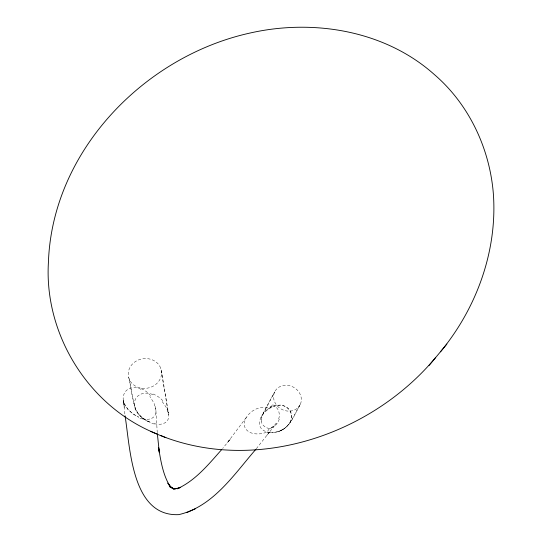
<?xml version="1.0" encoding="UTF-8"?>
<svg xmlns="http://www.w3.org/2000/svg" width="542" height="542" viewBox="0 0 542 542"><rect width="100%" height="100%" fill="white"/><g stroke="black" fill="none" stroke-linecap="round" stroke-linejoin="round"><path stroke-width="0.41" stroke-dasharray="2.71 2.03" d="M261.237 419.657L262.491 414.854L266.088 409.549M278.724 418.98C280.058 415.057 279.265 410.396 276.373 407.36C275.261 406.175 273.879 405.253 272.375 404.65C270.986 406.039 270.431 409.447 267.897 407.631C257.633 405.409 245.668 413.133 244.151 423.641A9.228 7.263 -58.9 0 0 244.218 425.233C246.285 435.07 259.659 435.422 267.111 431.933L269.401 428.559L272.382 426.927L276.264 423.444L266.257 436.154M270.079 432.387C281.467 434.067 296.501 422.482 290.017 410.606C281.074 398.126 260.424 410.009 259.415 422.95A8.882 6.565 -63.1 0 0 259.462 424.515C261 432.591 270.993 433.498 277.599 431.635C289.862 429.034 294.252 414.752 299.726 405.477A14.268 12.547 28.4 0 0 286.982 385.281A14.268 12.547 28.4 0 0 275.668 403.837A14.268 12.547 28.4 0 0 299.726 405.477M290.024 422.584C295.519 413.966 286.501 402.401 276.738 405.626M260.892 417.686L274.645 391.927L262.809 414.196M300.315 404.366C293.703 414.63 289.597 430.355 275.519 432.089M246.298 417.442L227.505 442.536L230.519 438.796L222.64 448.471M256.291 448.756L269.286 432.313M280.275 430.754L284.821 428.322M269.401 428.559C265.614 427.923 261.732 425.314 261.305 421.229M154.294 423.587C159.856 425.578 168.603 423.722 168.677 416.541A9.268 5.535 70.9 0 0 168.664 414.732M142.35 418.526C147.709 420.809 156.001 418.668 155.9 411.757A9.309 5.176 73.3 0 0 155.893 409.935L153.955 402.977L149.863 396.48M150.242 422.272C143.772 419.623 136.035 414.068 134.558 406.256L128.61 377.266M152.837 394.651C146.516 391.487 137.14 393.133 134.883 400.667A14.824 12.263 35.4 0 0 134.369 404.691C135.141 413.18 142.742 419.101 150.073 422.204C131.191 416.154 133.034 394.122 129.037 378.662M141.055 389.346C135.026 385.945 125.764 387.53 123.678 394.942A14.905 12.073 40.8 0 0 123.176 398.987L124.314 407.238L123.366 400.572L125.06 405.335L128.142 409.644L133.169 414.054L138.63 417.164L133.169 414.054L128.142 409.644L124.314 403.763L123.366 400.572M162.16 401.514L166.55 407.869L168.65 414.725L160.73 368.187M167.925 411.222L168.386 412.97L161.455 370.972A16.734 14.878 -9.8 0 0 134.768 362.002A16.734 14.878 -9.8 0 0 138.508 387.496A16.734 14.878 -9.8 0 0 161.455 370.972M155.222 406.392L155.879 409.935L157.282 433.065M123.562 401.859L124.958 414.942M154.463 424.054A32.269 17.405 48.2 0 1 150.486 422.862M152.986 394.014A31.998 25.982 87.9 0 1 162.769 400.646M269.733 408.031A25.359 22.906 -89.9 0 1 276.711 405.423M269.909 432.814A23.164 17.208 -41.2 0 1 266.928 432.259M142.526 419.013A32.459 16.429 51.2 0 1 138.766 417.733M141.225 388.661A32.181 25.074 89.9 0 1 150.527 395.538M266.691 410.308A26.097 20.847 -66.9 0 1 272.49 405.389M272.572 427.211A16.768 13.76 -32.8 0 1 269.51 428.871M261.291 421.236A8.686 6.287 -63.9 0 1 261.217 419.657M279.286 419.122A14.722 13.977 -15 0 1 272.728 427.469"/><path stroke-width="0.81" d="M440.456 351.826C476.445 308.303 497.299 251.359 493.423 194.625C490.015 149.003 469.176 104.416 434.257 74.464C385.111 30.589 313.757 18.74 250.655 32.899C144.26 56.07 52.181 151.177 48.414 262.43C43.983 335.159 89.444 407.516 157.424 434.135M255.885 449.271C234.185 474.196 213.155 506.723 178.765 514.636C131.482 516.851 130.229 447.299 125.039 415.761M150.723 431.337C247.884 476.269 368.58 437.733 435.362 357.869M429.095 365.437L446.886 344.062M221.597 449.684C208.568 464.338 195.52 480.537 177.248 488.789L180.682 487.333L175.798 488.728L177.173 488.383L174.531 488.674L172.275 488.186L173.907 488.762L169.876 486.831L173.921 489.189L170.425 486.33L167.844 483.112L170.486 487.136C163.02 475.32 160.798 461.161 158.603 447.604L159.341 452.556L157.363 433.878M186.705 512.624L195.615 508.667M160.595 435.436L165.872 437.645M174.72 489.263L175.066 489.656"/></g></svg>
